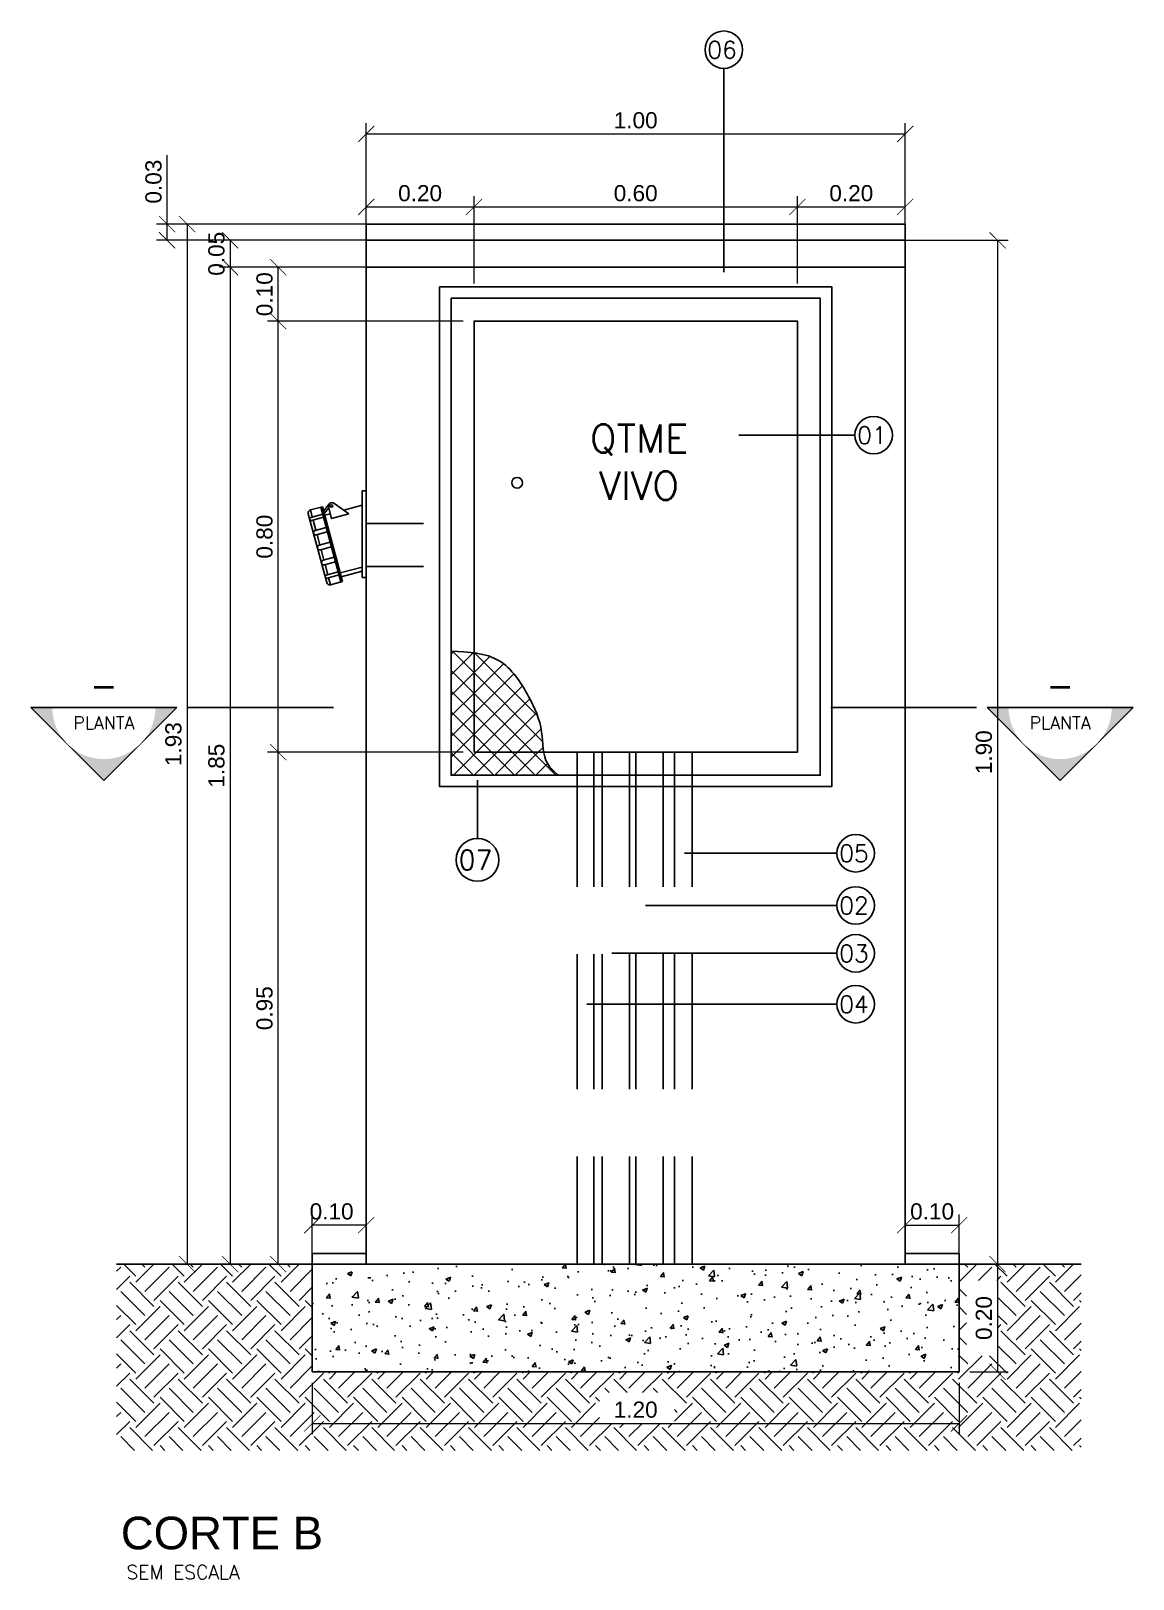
# Model space of a CAD drawing. Header units: inches. Extents: x -7660 to 802, y -193 to 3.
# Drawn here: x 744.6 to 757.45, y -158.29 to -140.24 of the extents above; entities that cross this region are included whole.
import ezdxf
from ezdxf.enums import TextEntityAlignment as Align

# ---------------------------------------------------------------- set-up
doc = ezdxf.new("R2010")
doc.units = ezdxf.units.IN
doc.header["$MEASUREMENT"] = 0
doc.set_wipeout_variables(frame=1)
doc.linetypes.add('DASHDOT', pattern=[1, 0.5, -0.25, 0, -0.25])
doc.linetypes.add('DASHED2', pattern=[0.375, 0.25, -0.125])
for name, color, linetype in [('0-A INSTALAR', 10, 'Continuous'), ('at_Entity', 7, 'Continuous'), ('COTAS', 8, 'Continuous'), ('ELECTRICAL', 7, 'Continuous'), ('indicação', 7, 'Continuous'), ('SBA Detalhe', 255, 'Continuous')]:
    doc.layers.add(name, color=color, linetype=linetype)
doc.layers.add('TEXTOS', color=7, linetype='Continuous', lineweight=9)
doc.styles.add('Arial', font='arial.ttf')
doc.styles.add('ROMANS', font='romans.shx', dxfattribs={"height": 10})
doc.dimstyles.new('Arq- 100', dxfattribs={"dimtxt": 0.15, "dimasz": 0.05, "dimexe": 0.05, "dimexo": 0.01, "dimgap": 0.09, "dimtad": 1, "dimzin": 0, "dimdsep": 46, "dimtxsty": 'Arial', "dimblk": 'ARCHTICK', "dimcen": 0.09, "dimclrd": 256, "dimclre": 256, "dimclrt": 1, "dimadec": 0, "dimazin": 0, "dimtfac": 1, "dimtix": 1, "dimtofl": 0, "dimtmove": 0, "dimatfit": 3, "dimldrblk": 'OPEN30', "dimfxl": 0.07, "dimtolj": 1, "dimtzin": 0, "dimlwd": 9, "dimlwe": 9, "dimarcsym": 0})
pattern_1 = [(45, (-2184.60815, -906.25426), (-0.089802561, 0.089802561), []), (135, (-2184.60815, -906.25426), (-0.089802561, -0.089802561), [])]

# ---------------------------------------------------------------- blocks, each defined once
blk = doc.blocks.new('_ArchTick')
at = {"const_width": 0.05}
blk.add_lwpolyline([(-0.5, -0.5), (0.5, 0.5)], dxfattribs=at)
blk = doc.blocks.new('*D274')
at = {"lineweight": 9, "ltscale": 6, "transparency": 16777216}
for p, q in [((2.3133, 2.1656), (2.3133, 2.3276)), ((2.9133, 2.2656), (2.9133, 2.3276)), ((2.3133, 2.3076), (2.9133, 2.3076))]:
    blk.add_line(p, q, dxfattribs=at)
at = {"lineweight": 9, "ltscale": 6, "transparency": 16777216, "xscale": 0.03, "yscale": 0.03, "zscale": 0.03, "rotation": 180}
blk.add_blockref('_ArchTick', (2.3133, 2.3076), dxfattribs=at)
at = {"lineweight": 9, "ltscale": 6, "transparency": 16777216, "xscale": 0.03, "yscale": 0.03, "zscale": 0.03}
blk.add_blockref('_ArchTick', (2.9133, 2.3076), dxfattribs=at)
at = {"color": 1, "ltscale": 6, "transparency": 16777216, "insert": (2.6133, 2.3329), "char_height": 0.03, "attachment_point": 5, "style": 'Arial'}
blk.add_mtext('\\A1;0.60', dxfattribs=at)
blk = doc.blocks.new('_Open30')
at = {"color": 0, "linetype": 'ByBlock', "lineweight": -2}
for p, q in [((-1, 0.268), (0, 0)), ((0, 0), (-1, -0.268)), ((0, 0), (-1, 0))]:
    blk.add_line(p, q, dxfattribs=at)
blk = doc.blocks.new('*D275')
at = {"lineweight": 9, "ltscale": 6, "transparency": 16777216}
for p, q in [((2.1133, 2.2656), (2.1133, 2.4629)), ((2.1133, 2.4429), (3.1133, 2.4429)), ((3.1133, 2.2656), (3.1133, 2.4629))]:
    blk.add_line(p, q, dxfattribs=at)
at = {"lineweight": 9, "ltscale": 6, "transparency": 16777216, "xscale": 0.03, "yscale": 0.03, "zscale": 0.03, "rotation": 180}
blk.add_blockref('_ArchTick', (2.1133, 2.4429), dxfattribs=at)
at = {"lineweight": 9, "ltscale": 6, "transparency": 16777216, "xscale": 0.03, "yscale": 0.03, "zscale": 0.03}
blk.add_blockref('_ArchTick', (3.1133, 2.4429), dxfattribs=at)
at = {"color": 1, "ltscale": 6, "transparency": 16777216, "insert": (2.6133, 2.4682), "char_height": 0.03, "attachment_point": 5, "style": 'Arial'}
blk.add_mtext('\\A1;1.00', dxfattribs=at)
blk = doc.blocks.new('*D253')
at = {"color": 7, "lineweight": 9, "ltscale": 6, "transparency": 16777216}
for p, q in [((2.1133, 2.2956), (2.1133, 2.3276)), ((2.3133, 2.1656), (2.3133, 2.3276)), ((2.1133, 2.3076), (2.3133, 2.3076))]:
    blk.add_line(p, q, dxfattribs=at)
at = {"color": 7, "lineweight": 9, "ltscale": 6, "transparency": 16777216, "xscale": 0.03, "yscale": 0.03, "zscale": 0.03, "rotation": 180}
blk.add_blockref('_ArchTick', (2.1133, 2.3076), dxfattribs=at)
at = {"color": 7, "lineweight": 9, "ltscale": 6, "transparency": 16777216, "xscale": 0.03, "yscale": 0.03, "zscale": 0.03}
blk.add_blockref('_ArchTick', (2.3133, 2.3076), dxfattribs=at)
at = {"color": 1, "ltscale": 6, "transparency": 16777216, "insert": (2.2133, 2.3329), "char_height": 0.03, "attachment_point": 5, "style": 'Arial'}
blk.add_mtext('\\A1;0.20', dxfattribs=at)
blk = doc.blocks.new('*D276')
at = {"lineweight": 9, "ltscale": 6, "transparency": 16777216}
for p, q in [((2.9133, 2.1656), (2.9133, 2.3276)), ((3.1133, 2.2656), (3.1133, 2.3276)), ((2.9133, 2.3076), (3.1133, 2.3076))]:
    blk.add_line(p, q, dxfattribs=at)
at = {"lineweight": 9, "ltscale": 6, "transparency": 16777216, "xscale": 0.03, "yscale": 0.03, "zscale": 0.03, "rotation": 180}
blk.add_blockref('_ArchTick', (2.9133, 2.3076), dxfattribs=at)
at = {"lineweight": 9, "ltscale": 6, "transparency": 16777216, "xscale": 0.03, "yscale": 0.03, "zscale": 0.03}
blk.add_blockref('_ArchTick', (3.1133, 2.3076), dxfattribs=at)
at = {"color": 1, "ltscale": 6, "transparency": 16777216, "insert": (3.0133, 2.3329), "char_height": 0.03, "attachment_point": 5, "style": 'Arial'}
blk.add_mtext('\\A1;0.20', dxfattribs=at)
blk = doc.blocks.new('*D252')
at = {"color": 7, "lineweight": 9, "ltscale": 6, "transparency": 16777216}
for p, q in [((2.0933, 2.1956), (1.8408, 2.1956)), ((1.8608, 2.1956), (1.8608, 0.3456)), ((1.9933, 0.3456), (1.8408, 0.3456))]:
    blk.add_line(p, q, dxfattribs=at)
at = {"color": 7, "lineweight": 9, "ltscale": 6, "transparency": 16777216, "xscale": 0.03, "yscale": 0.03, "zscale": 0.03}
for p, rotation in [((1.8608, 2.1956), 90), ((1.8608, 0.3456), 270)]:
    blk.add_blockref('_ArchTick', p, dxfattribs=dict(at, rotation=rotation))
at = {"color": 1, "ltscale": 6, "transparency": 16777216, "insert": (1.8355, 1.2706), "char_height": 0.03, "attachment_point": 5, "rotation": 90, "style": 'Arial'}
blk.add_mtext('\\A1;1.85', dxfattribs=at)
blk = doc.blocks.new('*D254')
at = {"color": 7, "lineweight": 9, "ltscale": 6, "transparency": 16777216}
for p, q in [((1.744, 2.2756), (1.744, 2.4035)), ((2.0933, 2.2756), (1.724, 2.2756)), ((1.744, 2.2456), (1.744, 2.2756)), ((2.1933, 2.2456), (1.724, 2.2456))]:
    blk.add_line(p, q, dxfattribs=at)
at = {"color": 7, "lineweight": 9, "ltscale": 6, "transparency": 16777216, "xscale": 0.03, "yscale": 0.03, "zscale": 0.03}
for p, rotation in [((1.744, 2.2756), 90), ((1.744, 2.2456), 270)]:
    blk.add_blockref('_ArchTick', p, dxfattribs=dict(at, rotation=rotation))
at = {"color": 1, "ltscale": 6, "transparency": 16777216, "insert": (1.7187, 2.3545), "char_height": 0.03, "attachment_point": 5, "rotation": 90, "style": 'Arial'}
blk.add_mtext('\\A1;0.03', dxfattribs=at)
blk = doc.blocks.new('*D277')
at = {"lineweight": 9, "ltscale": 6, "transparency": 16777216}
for p, q in [((3.0333, 2.2456), (3.3047, 2.2456)), ((3.2847, 2.2456), (3.2847, 0.3456)), ((3.0333, 0.3456), (3.3047, 0.3456))]:
    blk.add_line(p, q, dxfattribs=at)
at = {"lineweight": 9, "ltscale": 6, "transparency": 16777216, "xscale": 0.03, "yscale": 0.03, "zscale": 0.03}
for p, rotation in [((3.2847, 2.2456), 90), ((3.2847, 0.3456), 270)]:
    blk.add_blockref('_ArchTick', p, dxfattribs=dict(at, rotation=rotation))
at = {"color": 1, "ltscale": 6, "transparency": 16777216, "insert": (3.2594, 1.2956), "char_height": 0.03, "attachment_point": 5, "rotation": 90, "style": 'Arial'}
blk.add_mtext('\\A1;1.90', dxfattribs=at)
blk = doc.blocks.new('*D251')
at = {"color": 7, "lineweight": 9, "ltscale": 6, "transparency": 16777216}
for p, q in [((2.0133, 0.3656), (2.0133, 0.4379)), ((2.1133, 0.3656), (2.1133, 0.4379)), ((2.1133, 0.4179), (2.0133, 0.4179))]:
    blk.add_line(p, q, dxfattribs=at)
at = {"color": 7, "lineweight": 9, "ltscale": 6, "transparency": 16777216, "xscale": 0.03, "yscale": 0.03, "zscale": 0.03, "rotation": 180}
blk.add_blockref('_ArchTick', (2.0133, 0.4179), dxfattribs=at)
at = {"color": 7, "lineweight": 9, "ltscale": 6, "transparency": 16777216, "xscale": 0.03, "yscale": 0.03, "zscale": 0.03}
blk.add_blockref('_ArchTick', (2.1133, 0.4179), dxfattribs=at)
at = {"color": 1, "ltscale": 6, "transparency": 16777216, "insert": (2.0491, 0.4433), "char_height": 0.03, "attachment_point": 5, "style": 'Arial'}
blk.add_mtext('\\A1;0.10', dxfattribs=at)
blk = doc.blocks.new('*D250')
at = {"color": 7, "lineweight": 9, "ltscale": 6, "transparency": 16777216}
for p, q in [((3.1133, 0.3656), (3.1133, 0.4379)), ((3.2133, 0.3656), (3.2133, 0.4379)), ((3.1133, 0.4179), (3.2133, 0.4179))]:
    blk.add_line(p, q, dxfattribs=at)
at = {"color": 7, "lineweight": 9, "ltscale": 6, "transparency": 16777216, "xscale": 0.03, "yscale": 0.03, "zscale": 0.03, "rotation": 180}
blk.add_blockref('_ArchTick', (3.1133, 0.4179), dxfattribs=at)
at = {"color": 7, "lineweight": 9, "ltscale": 6, "transparency": 16777216, "xscale": 0.03, "yscale": 0.03, "zscale": 0.03}
blk.add_blockref('_ArchTick', (3.2133, 0.4179), dxfattribs=at)
at = {"color": 1, "ltscale": 6, "transparency": 16777216, "insert": (3.1633, 0.4433), "char_height": 0.03, "attachment_point": 5, "style": 'Arial'}
blk.add_mtext('\\A1;0.10', dxfattribs=at)
blk = doc.blocks.new('*D247')
at = {"color": 7, "lineweight": 9, "ltscale": 6, "transparency": 16777216}
for p, q in [((2.0133, 0.1256), (2.0133, 0.0301)), ((3.2133, 0.1256), (3.2133, 0.0301)), ((2.0133, 0.0501), (3.2133, 0.0501))]:
    blk.add_line(p, q, dxfattribs=at)
at = {"color": 7, "lineweight": 9, "ltscale": 6, "transparency": 16777216, "xscale": 0.03, "yscale": 0.03, "zscale": 0.03, "rotation": 180}
blk.add_blockref('_ArchTick', (2.0133, 0.0501), dxfattribs=at)
at = {"color": 7, "lineweight": 9, "ltscale": 6, "transparency": 16777216, "xscale": 0.03, "yscale": 0.03, "zscale": 0.03}
blk.add_blockref('_ArchTick', (3.2133, 0.0501), dxfattribs=at)
at = {"color": 1, "ltscale": 6, "transparency": 16777216, "insert": (2.6133, 0.0754), "char_height": 0.03, "attachment_point": 5, "style": 'Arial'}
blk.add_mtext('\\A1;1.20', dxfattribs=at)
blk = doc.blocks.new('*D248')
at = {"color": 7, "lineweight": 9, "ltscale": 6, "transparency": 16777216}
for p, q in [((3.2333, 0.3456), (3.3047, 0.3456)), ((3.2847, 0.3456), (3.2847, 0.1456)), ((3.2333, 0.1456), (3.3047, 0.1456))]:
    blk.add_line(p, q, dxfattribs=at)
at = {"color": 7, "lineweight": 9, "ltscale": 6, "transparency": 16777216, "xscale": 0.03, "yscale": 0.03, "zscale": 0.03}
for p, rotation in [((3.2847, 0.3456), 90), ((3.2847, 0.1456), 270)]:
    blk.add_blockref('_ArchTick', p, dxfattribs=dict(at, rotation=rotation))
at = {"color": 1, "ltscale": 6, "transparency": 16777216, "insert": (3.2594, 0.2456), "char_height": 0.03, "attachment_point": 5, "rotation": 90, "style": 'Arial'}
blk.add_mtext('\\A1;0.20', dxfattribs=at)
blk = doc.blocks.new('*D272')
at = {"lineweight": 9, "ltscale": 6, "transparency": 16777216}
for p, q in [((2.1933, 2.2456), (1.8408, 2.2456)), ((1.8608, 2.2456), (1.8608, 2.1956)), ((2.1933, 2.1956), (1.8408, 2.1956))]:
    blk.add_line(p, q, dxfattribs=at)
at = {"lineweight": 9, "ltscale": 6, "transparency": 16777216, "xscale": 0.03, "yscale": 0.03, "zscale": 0.03}
for p, rotation in [((1.8608, 2.2456), 90), ((1.8608, 2.1956), 270)]:
    blk.add_blockref('_ArchTick', p, dxfattribs=dict(at, rotation=rotation))
at = {"color": 1, "ltscale": 6, "transparency": 16777216, "insert": (1.8355, 2.2206), "char_height": 0.03, "attachment_point": 5, "rotation": 90, "style": 'Arial'}
blk.add_mtext('\\A1;0.05', dxfattribs=at)
blk = doc.blocks.new('*D273')
at = {"lineweight": 9, "ltscale": 6, "transparency": 16777216}
for p, q in [((2.1933, 2.2756), (1.761, 2.2756)), ((1.781, 2.2756), (1.781, 0.3456)), ((2.1933, 0.3456), (1.761, 0.3456))]:
    blk.add_line(p, q, dxfattribs=at)
at = {"lineweight": 9, "ltscale": 6, "transparency": 16777216, "xscale": 0.03, "yscale": 0.03, "zscale": 0.03}
for p, rotation in [((1.781, 2.2756), 90), ((1.781, 0.3456), 270)]:
    blk.add_blockref('_ArchTick', p, dxfattribs=dict(at, rotation=rotation))
at = {"color": 1, "ltscale": 6, "transparency": 16777216, "insert": (1.7557, 1.3106), "char_height": 0.03, "attachment_point": 5, "rotation": 90, "style": 'Arial'}
blk.add_mtext('\\A1;1.93', dxfattribs=at)
blk = doc.blocks.new('*D255')
at = {"color": 7, "lineweight": 9, "ltscale": 6, "transparency": 16777216}
for p, q in [((2.2933, 1.2956), (1.93, 1.2956)), ((1.95, 0.3456), (1.95, 1.2956)), ((1.9571, 0.3456), (1.93, 0.3456))]:
    blk.add_line(p, q, dxfattribs=at)
at = {"color": 7, "lineweight": 9, "ltscale": 6, "transparency": 16777216, "xscale": 0.03, "yscale": 0.03, "zscale": 0.03}
for p, rotation in [((1.95, 1.2956), 90), ((1.95, 0.3456), 270)]:
    blk.add_blockref('_ArchTick', p, dxfattribs=dict(at, rotation=rotation))
at = {"color": 1, "ltscale": 6, "transparency": 16777216, "insert": (1.9247, 0.8206), "char_height": 0.03, "attachment_point": 5, "rotation": 90, "style": 'Arial'}
blk.add_mtext('\\A1;0.95', dxfattribs=at)
blk = doc.blocks.new('*D256')
at = {"color": 7, "lineweight": 9, "ltscale": 6, "transparency": 16777216}
for p, q in [((2.2933, 2.0956), (1.93, 2.0956)), ((1.95, 1.2956), (1.95, 2.0956)), ((2.2933, 1.2956), (1.93, 1.2956))]:
    blk.add_line(p, q, dxfattribs=at)
at = {"color": 7, "lineweight": 9, "ltscale": 6, "transparency": 16777216, "xscale": 0.03, "yscale": 0.03, "zscale": 0.03}
for p, rotation in [((1.95, 2.0956), 90), ((1.95, 1.2956), 270)]:
    blk.add_blockref('_ArchTick', p, dxfattribs=dict(at, rotation=rotation))
at = {"color": 1, "ltscale": 6, "transparency": 16777216, "insert": (1.9247, 1.6956), "char_height": 0.03, "attachment_point": 5, "rotation": 90, "style": 'Arial'}
blk.add_mtext('\\A1;0.80', dxfattribs=at)
blk = doc.blocks.new('*D257')
at = {"color": 7, "lineweight": 9, "ltscale": 6, "transparency": 16777216}
for p, q in [((2.0933, 2.1956), (1.93, 2.1956)), ((1.95, 2.0956), (1.95, 2.1956)), ((2.2933, 2.0956), (1.93, 2.0956))]:
    blk.add_line(p, q, dxfattribs=at)
at = {"color": 7, "lineweight": 9, "ltscale": 6, "transparency": 16777216, "xscale": 0.03, "yscale": 0.03, "zscale": 0.03}
for p, rotation in [((1.95, 2.1956), 90), ((1.95, 2.0956), 270)]:
    blk.add_blockref('_ArchTick', p, dxfattribs=dict(at, rotation=rotation))
at = {"color": 1, "ltscale": 6, "transparency": 16777216, "insert": (1.9247, 2.1456), "char_height": 0.03, "attachment_point": 5, "rotation": 90, "style": 'Arial'}
blk.add_mtext('\\A1;0.10', dxfattribs=at)
blk = doc.blocks.new('*U267')
h = blk.add_hatch(color=256)
h.paths.add_polyline_path([(-600, 0), (-849, 0), (-424, -424, -0.198912)])
h.paths.add_polyline_path([(424, -424, -0.414214), (-424, -424), (0, -849)])
h.paths.add_polyline_path([(424, -424), (849, 0), (600, 0, -0.198912)])
for p, q in [((-973, 0), (-2670, 0)), ((0, -849), (-849, 0)), ((-600, 0), (-849, 0)), ((600, 0), (849, 0)), ((0, -849), (849, 0))]:
    blk.add_line(p, q)
blk.add_wipeout([(600, 0), (593, 94), (571, 185), (535, 272), (485, 353), (424, 424), (353, 485), (272, 535), (185, 571), (94, 593), (0, 600), (-94, 593), (-185, 571), (-272, 535), (-353, 485), (-424, 424), (-485, 353), (-535, 272), (-571, 185), (-593, 94), (-600, 0), (-593, -94), (-571, -185), (-535, -272), (-485, -353), (-424, -424), (-353, -485), (-272, -535), (-185, -571), (-94, -593), (0, -600), (94, -593), (185, -571), (272, -535), (353, -485), (424, -424), (485, -353), (535, -272), (571, -185), (593, -94)])
blk.add_line((600, 0), (-600, 0))
at = {"style": 'ROMANS'}
for height, p in [(300, (0, 258)), (150, (0, -179)), (150, (0, -435))]:
    blk.add_attdef('??', text='', height=height, dxfattribs=at).set_placement(p, align=Align.MIDDLE)
blk = doc.blocks.new('*U268')
h = blk.add_hatch(color=256)
h.paths.add_polyline_path([(-600, 0), (-849, 0), (-424, -424, -0.198912)])
h.paths.add_polyline_path([(424, -424, -0.414214), (-424, -424), (0, -849)])
h.paths.add_polyline_path([(424, -424), (849, 0), (600, 0, -0.198912)])
for p, q in [((0, -849), (-849, 0)), ((-600, 0), (-849, 0)), ((600, 0), (849, 0)), ((973, 0), (2670, 0)), ((0, -849), (849, 0))]:
    blk.add_line(p, q)
blk.add_wipeout([(600, 0), (593, 94), (571, 185), (535, 272), (485, 353), (424, 424), (353, 485), (272, 535), (185, 571), (94, 593), (0, 600), (-94, 593), (-185, 571), (-272, 535), (-353, 485), (-424, 424), (-485, 353), (-535, 272), (-571, 185), (-593, 94), (-600, 0), (-593, -94), (-571, -185), (-535, -272), (-485, -353), (-424, -424), (-353, -485), (-272, -535), (-185, -571), (-94, -593), (0, -600), (94, -593), (185, -571), (272, -535), (353, -485), (424, -424), (485, -353), (535, -272), (571, -185), (593, -94)])
blk.add_line((600, 0), (-600, 0))
at = {"style": 'ROMANS'}
for height, p in [(300, (0, 258)), (150, (0, -179)), (150, (0, -435))]:
    blk.add_attdef('??', text='', height=height, dxfattribs=at).set_placement(p, align=Align.MIDDLE)
blk = doc.blocks.new('A$C35EA6F79')
h = blk.add_hatch()
h.set_pattern_fill('EARTH', color=9, scale=0.01, angle=45, style=0)
h.set_pattern_definition([(45, (9.65518, -2.32056), (7e-18, 0.08980256), [0.0635, -0.0635]), (45, (9.63834, -2.30372), (7e-18, 0.08980256), [0.0635, -0.0635]), (45, (9.6215, -2.286884), (7e-18, 0.08980256), [0.0635, -0.0635]), (135, (9.6215, -2.27566), (-0.08980256, 7e-18), [0.0635, -0.0635]), (135, (9.63834, -2.25882), (-0.08980256, 7e-18), [0.0635, -0.0635]), (135, (9.65518, -2.24198), (-0.08980256, 7e-18), [0.0635, -0.0635])])
h.paths.add_polyline_path([(2.5464, 0.0501), (2.5464, 0.1072), (2.6851, 0.1072), (2.6851, 0.0501)], flags=16)
h.paths.add_polyline_path([(3.227, 0.1757), (3.227, 0.3153), (3.2847, 0.3153), (3.2847, 0.1757)], flags=16)
h.paths.add_polyline_path([(1.6502, 0.3456), (1.6502, 0), (3.4399, 0), (3.4399, 0.3456), (3.2133, 0.3456), (3.2133, 0.1456), (2.0133, 0.1456), (2.0133, 0.3456)])
h = blk.add_hatch()
h.set_pattern_fill('AR-CONC', color=1, scale=0.0005, style=0)
h.set_pattern_definition([(50, (9.65518, -2.32056), (0.0910923, -0.00796954), [0.009525, -0.104775]), (355, (9.65518, -2.32056), (-0.0176214, 0.0955283), [0.00762, -0.08382]), (100.451, (9.66277, -2.32122), (0.07347125, 0.0875583), [0.008095, -0.089045]), (46.1842, (9.65518, -2.29516), (0.1355395, -0.0210212), [0.0142875, -0.1571625]), (96.6356, (9.66647, -2.29691), (0.1187021, 0.1237128), [0.0121425, -0.1335675]), (351.184, (9.65518, -2.29516), (0.1187023, 0.1237126), [0.01143, -0.12573]), (21, (9.66788, -2.30151), (0.07580744, -0.05113276), [0.009525, -0.104775]), (326, (9.66788, -2.30151), (0.030901, 0.092094), [0.00762, -0.08382]), (71.4514, (9.6742, -2.30577), (0.1067082, 0.0409614), [0.008095, -0.089045]), (37.5, (9.65518, -2.32056), (0.0015443, 0.04227752), [0, -0.082804, 0, -0.08509, 0, -0.0841375]), (7.5, (9.65518, -2.32056), (0.03340983, 0.0500903), [0, -0.048514, 0, -0.080899, 0, -0.0320675]), (327.5, (9.626858, -2.32056), (0.0677953, -0.00286437), [0, -0.03175, 0, -0.09906, 0, -0.131445]), (317.5, (9.61416, -2.32056), (0.0740646, 0.01271325), [0, -0.041275, 0, -0.065786, 0, -0.093345])])
h.paths.add_polyline_path([(3.2133, 0.3456), (2.0133, 0.3456), (2.0133, 0.1456), (3.2133, 0.1456)])
at = {"color": 1, "linetype": 'Continuous', "ltscale": 50}
for p, q in [((2.7768, 2.5645), (2.7768, 2.1863)), ((3.02, 1.8841), (2.8048, 1.8842)), ((2.9867, 1.1081), (2.7039, 1.1081)), ((2.9867, 1.0113), (2.6317, 1.0113)), ((2.9867, 0.9224), (2.5693, 0.9224)), ((2.9867, 0.8279), (2.5229, 0.8279))]:
    blk.add_line(p, q, dxfattribs=at)
at = {"color": 3}
for p, q in [((2.1133, 2.1956), (2.1133, 2.2756)), ((2.1133, 2.2756), (3.1133, 2.2756)), ((3.1133, 2.2756), (3.1133, 0.3456)), ((2.1133, 2.2456), (3.1133, 2.2456)), ((2.1133, 0.3456), (2.1133, 2.1956)), ((2.1133, 2.1956), (3.1133, 2.1956)), ((2.0133, 0.1456), (2.0133, 0.3456)), ((2.0133, 0.3456), (3.2133, 0.3456)), ((3.2133, 0.3456), (3.2133, 0.1456)), ((2.0133, 0.1456), (3.2133, 0.1456))]:
    blk.add_line(p, q, dxfattribs=at)
at = {"linetype": 'DASHED2'}
for p, q in [((2.5046, 1.2956), (2.5046, 0.3456)), ((2.5356, 1.2956), (2.5356, 0.3456)), ((2.5508, 1.2956), (2.5508, 0.3456)), ((2.6016, 1.2956), (2.6016, 0.3456)), ((2.6133, 1.2956), (2.6133, 0.3456)), ((2.6641, 1.2956), (2.6641, 0.3456)), ((2.6854, 1.2956), (2.6854, 0.3456)), ((2.7178, 1.2956), (2.7178, 0.3456))]:
    blk.add_line(p, q, dxfattribs=at)
at = {"color": 2}
blk.add_line((1.6502, 0.3456), (3.4399, 0.3456), dxfattribs=at)
at = {"color": 3}
for points in [[(2.3133, 1.2956), (2.9133, 1.2956), (2.9133, 2.0956), (2.3133, 2.0956)], [(2.1133, 0.3456), (2.0133, 0.3456), (2.0133, 0.3656), (2.1133, 0.3656)], [(3.2133, 0.3456), (3.1133, 0.3456), (3.1133, 0.3656), (3.2133, 0.3656)]]:
    blk.add_lwpolyline(points, close=True, dxfattribs=at)
at = {"color": 1, "linetype": 'Continuous', "ltscale": 50}
for centre in [(2.7768, 2.5993), (3.0548, 1.8841), (3.0215, 1.1081), (3.0215, 1.0113), (3.0215, 0.9224), (3.0215, 0.8279)]:
    blk.add_circle(centre, 0.0348, dxfattribs=at)
at = {"color": 3}
blk.add_circle((2.3933, 1.7956), 0.01, dxfattribs=at)
at = {"color": 3, "insert": (2.5885, 1.9041), "char_height": 0.0525, "width": 0.061934, "attachment_point": 1, "style": 'ROMANS'}
blk.add_mtext('\\pxqc;QTME\\PVIVO', dxfattribs=at)
at = {"layer": 'TEXTOS', "char_height": 0.03189, "attachment_point": 2, "style": 'ROMANS'}
for s, insert in [('06', (2.7736, 2.615)), ('01', (3.0516, 1.8998)), ('05', (3.0183, 1.1238)), ('02', (3.0183, 1.027)), ('03', (3.0183, 0.938)), ('04', (3.0183, 0.8436))]:
    blk.add_mtext(s, dxfattribs=dict(at, insert=insert))
at = {"ltscale": 6}
for base, p1, p2, picture, middle in [((3.1133, 2.4429), (2.1133, 2.2456), (3.1133, 2.2456), '*D275', (2.6133, 2.4682)), ((2.3133, 2.3076), (2.1133, 2.2756), (2.3133, 2.1456), '*D253', (2.2133, 2.3329)), ((2.9133, 2.3076), (2.3133, 2.1456), (2.9133, 2.2456), '*D274', (2.6133, 2.3329)), ((3.1133, 2.3076), (2.9133, 2.1456), (3.1133, 2.2456), '*D276', (3.0133, 2.3329)), ((3.2133, 0.4179), (3.1133, 0.3456), (3.2133, 0.3456), '*D250', (3.1633, 0.4433)), ((3.2133, 0.0501), (2.0133, 0.1456), (3.2133, 0.1456), '*D247', (2.6133, 0.0754))]:
    dim = blk.add_linear_dim(base=base, p1=p1, p2=p2, dimstyle='Arq- 100', override={"dimtxt": 0.03, "dimasz": 0.03, "dimexe": 0.02, "dimexo": 0.02, "dimgap": 0.01, "dimarcsym": 1}, dxfattribs=at)
    dim.commit()
    dim.dimension.update_dxf_attribs({"geometry": picture, "text_midpoint": middle})
for base, p1, p2, picture, middle in [((1.744, 2.2456), (2.1133, 2.2756), (2.2133, 2.2456), '*D254', (1.744, 2.3545)), ((1.8608, 2.1956), (2.2133, 2.2456), (2.2133, 2.1956), '*D272', (1.8608, 2.2206))]:
    dim = blk.add_linear_dim(base=base, p1=p1, p2=p2, angle=90, dimstyle='Arq- 100', override={"dimtxt": 0.03, "dimasz": 0.03, "dimexe": 0.02, "dimexo": 0.02, "dimgap": 0.01, "dimarcsym": 1}, dxfattribs=at)
    dim.commit()
    dim.dimension.update_dxf_attribs({"geometry": picture, "text_midpoint": middle, "dimtype": 128})
for base, p1, p2, override, picture, middle in [((1.781, 0.3456), (2.2133, 2.2756), (2.2133, 0.3456), {"dimtxt": 0.03, "dimasz": 0.03, "dimexe": 0.02, "dimexo": 0.02, "dimgap": 0.01, "dimtad": 3, "dimarcsym": 1}, '*D273', (1.7557, 1.3106)), ((3.2847, 0.3456), (3.0133, 2.2456), (3.0133, 0.3456), {"dimtxt": 0.03, "dimasz": 0.03, "dimexe": 0.02, "dimexo": 0.02, "dimgap": 0.01, "dimarcsym": 1}, '*D277', (3.2594, 1.2956)), ((1.8608, 0.3456), (2.1133, 2.1956), (2.0133, 0.3456), {"dimtxt": 0.03, "dimasz": 0.03, "dimexe": 0.02, "dimexo": 0.02, "dimgap": 0.01, "dimtad": 3, "dimarcsym": 1}, '*D252', (1.8355, 1.2706)), ((1.95, 2.1956), (2.3133, 2.0956), (2.1133, 2.1956), {"dimtxt": 0.03, "dimasz": 0.03, "dimexe": 0.02, "dimexo": 0.02, "dimgap": 0.01, "dimtad": 3, "dimarcsym": 1}, '*D257', (1.9247, 2.1456)), ((1.95, 2.0956), (2.3133, 1.2956), (2.3133, 2.0956), {"dimtxt": 0.03, "dimasz": 0.03, "dimexe": 0.02, "dimexo": 0.02, "dimgap": 0.01, "dimtad": 3, "dimarcsym": 1}, '*D256', (1.9247, 1.6956)), ((1.95, 1.2956), (1.9771, 0.3456), (2.3133, 1.2956), {"dimtxt": 0.03, "dimasz": 0.03, "dimexe": 0.02, "dimexo": 0.02, "dimgap": 0.01, "dimtad": 3, "dimarcsym": 1}, '*D255', (1.9247, 0.8206)), ((3.2847, 0.1456), (3.2133, 0.3456), (3.2133, 0.1456), {"dimtxt": 0.03, "dimasz": 0.03, "dimexe": 0.02, "dimexo": 0.02, "dimgap": 0.01, "dimarcsym": 1}, '*D248', (3.2594, 0.2456))]:
    dim = blk.add_linear_dim(base=base, p1=p1, p2=p2, angle=90, dimstyle='Arq- 100', override=override, dxfattribs=at)
    dim.commit()
    dim.dimension.update_dxf_attribs({"geometry": picture, "text_midpoint": middle})
dim = blk.add_linear_dim(base=(2.0133, 0.4179), p1=(2.1133, 0.3456), p2=(2.0133, 0.3456), dimstyle='Arq- 100', override={"dimtxt": 0.03, "dimasz": 0.03, "dimexe": 0.02, "dimexo": 0.02, "dimgap": 0.01, "dimarcsym": 1}, dxfattribs=at)
dim.commit()
dim.dimension.update_dxf_attribs({"geometry": '*D251', "text_midpoint": (2.0491, 0.4179), "dimtype": 128})
blk = doc.blocks.new('dsgfgfdg5d4fh6.g.6h46')
at = {"layer": '0-A INSTALAR'}
h = blk.add_hatch(dxfattribs=at)
h.set_pattern_fill('ANSI37', color=256, scale=0.04)
h.set_pattern_definition(pattern_1)
edge = h.paths.add_edge_path()
edge.add_spline(control_points=[(7.313, -1.013), (7.279, -0.982), (7.217, -0.926), (7.195, -0.85), (7.188, -0.813)], knot_values=[1.334548, 1.334548, 1.334548, 1.334548, 1.467093, 1.578647, 1.578647, 1.578647, 1.578647], degree=3, periodic=0)
edge.add_line((7.188, -0.813), (6.58, -0.813))
edge.add_line((6.58, -0.813), (6.58, 0.054))
edge.add_spline(control_points=[(6.58, 0.054), (6.515, 0.063), (6.447, 0.066), (6.38, 0.069)], knot_values=[0, 0, 0, 0, 0.191563, 0.191563, 0.191563, 0.191563], degree=3, periodic=0)
edge.add_line((6.38, 0.069), (6.38, -1.013))
edge.add_line((6.38, -1.013), (7.313, -1.013))
h = blk.add_hatch(dxfattribs=at)
h.set_pattern_fill('ANSI37', color=256, scale=0.04)
h.set_pattern_definition(pattern_1)
edge = h.paths.add_edge_path(flags=17)
edge.add_spline(control_points=[(7.188, -0.813), (7.178, -0.756), (7.177, -0.575), (7.057, -0.304), (6.863, -0.009), (6.659, 0.044), (6.58, 0.054)], knot_values=[0.191563, 0.191563, 0.191563, 0.191563, 0.365454, 0.695707, 1.098307, 1.334548, 1.334548, 1.334548, 1.334548], degree=3, periodic=0)
edge.add_line((6.58, 0.054), (6.58, -0.813))
edge.add_line((6.58, -0.813), (7.188, -0.813))
at = {"color": 1, "linetype": 'Continuous', "ltscale": 50}
blk.add_line((6.61, -1.565), (6.61, -1.057), dxfattribs=at)
blk.add_circle((6.61, -1.752), 0.187, dxfattribs=at)
at = {"layer": '0-A INSTALAR'}
blk.add_lwpolyline([(6.38, 3.15), (9.602, 3.15), (9.602, -1.013), (6.38, -1.013)], close=True, dxfattribs=at)
blk.add_spline([(6.38, 0.069), (6.799, -0.014), (7.056, -0.325), (7.17, -0.635), (7.223, -0.915), (7.313, -1.013)], degree=3, dxfattribs=at)
at = {"layer": 'at_Entity', "color": 7, "linetype": 'DASHDOT'}
for points in [[(5.639, 1.185), (6.28, 1.185)], [(5.639, 0.808), (6.28, 0.808)]]:
    blk.add_lwpolyline(points, dxfattribs=at)
at = {"layer": 'ELECTRICAL'}
for p, q in [((5.605, 0.713), (5.605, 1.469)), ((5.605, 1.469), (5.639, 1.469)), ((5.639, 0.713), (5.639, 1.469)), ((5.134, 1.269), (5.295, 0.669)), ((5.257, 1.33), (5.153, 1.302)), ((5.153, 1.302), (5.169, 1.241)), ((5.419, 0.674), (5.244, 1.326)), ((5.432, 0.678), (5.257, 1.33)), ((5.311, 1.347), (5.267, 1.291)), ((5.312, 1.322), (5.273, 1.272)), ((5.277, 1.256), (5.326, 1.269)), ((5.443, 1.3), (5.603, 1.343)), ((5.176, 1.214), (5.2, 1.126)), ((5.211, 1.087), (5.235, 0.995)), ((5.245, 0.956), (5.27, 0.865)), ((5.28, 0.826), (5.304, 0.737)), ((5.311, 0.711), (5.328, 0.65)), ((5.328, 0.65), (5.432, 0.678)), ((5.412, 0.752), (5.605, 0.804)), ((5.421, 0.719), (5.605, 0.769)), ((5.605, 0.713), (5.639, 0.713))]:
    blk.add_line(p, q, dxfattribs=at)
for points in [[(5.488, 1.267), (5.337, 1.227), (5.31, 1.33, -0.414214), (5.329, 1.363), (5.332, 1.363, -0.228624), (5.366, 1.357), (5.488, 1.267)], [(5.261, 1.265), (5.156, 1.237, 1), (5.163, 1.211)], [(5.291, 1.15), (5.194, 1.124, 1), (5.204, 1.085)], [(5.326, 1.02), (5.228, 0.994, 1), (5.239, 0.954)], [(5.361, 0.889), (5.263, 0.863, 1), (5.274, 0.824)], [(5.298, 0.707, -1), (5.291, 0.734), (5.395, 0.762)], [(5.402, 0.735), (5.298, 0.707, -0.414214)]]:
    blk.add_lwpolyline(points, format="xyb", dxfattribs=at)
for points in [[(5.163, 1.211), (5.268, 1.239)], [(5.204, 1.085), (5.302, 1.111)], [(5.239, 0.954), (5.337, 0.981)], [(5.274, 0.824), (5.372, 0.85)]]:
    blk.add_lwpolyline(points, dxfattribs=at)
at = {"layer": 'ELECTRICAL', "color": 127}
blk.add_circle((5.336, 1.337), 0.0111, dxfattribs=at)
at = {"layer": 'ELECTRICAL'}
for centre, start, end in [((5.16, 1.276), 105, 195), ((5.321, 0.676), 195, 285)]:
    blk.add_arc(centre, 0.027, start, end, dxfattribs=at)
at = {"color": 6, "ltscale": 6, "xscale": 4.703256150563141, "yscale": 4.703256150563141, "zscale": 4.703256150563141}
blk.add_blockref('A$C35EA6F79', (-4.3, -6.906), dxfattribs=at)
at = {"layer": 'indicação', "style": 'ROMANS'}
blk.add_text('SEM ESCALA', height=0.12, dxfattribs=at).set_placement((3.547, -8.029))
at = {"layer": 'SBA Detalhe', "insert": (3.498, -7.485), "char_height": 0.28429, "width": 5.36437, "attachment_point": 1, "style": 'Arial'}
blk.add_mtext('{\\C4;CORTE B}', dxfattribs=at)
at = {"layer": 'TEXTOS', "insert": (6.593, -1.668), "char_height": 0.1711, "attachment_point": 2, "style": 'ROMANS'}
blk.add_mtext('07', dxfattribs=at)
ref = blk.add_blockref('*U267', (11.695, -0.423), dxfattribs=dict(xscale=0.0007500000000024063, yscale=0.0007500000000024063, zscale=0.0007500000000024063))
ref.add_attrib('??', '-', dxfattribs={"layer": 'indicação', "color": 4, "height": 0.221, "style": 'ROMANS'}).set_placement((11.695, -0.229), align=Align.MIDDLE)
ref.add_attrib('??', 'PLANTA', dxfattribs={"layer": 'indicação', "color": 2, "height": 0.1107, "style": 'ROMANS'}).set_placement((11.695, -0.557), align=Align.MIDDLE)
at = {"layer": 'COTAS'}
ref = blk.add_blockref('*U268', (3.35, -0.423), dxfattribs=dict(at, xscale=0.0007500000000024063, yscale=0.0007500000000024063, zscale=0.0007500000000024063))
ref.add_attrib('??', '-', dxfattribs={"layer": 'indicação', "height": 0.221, "style": 'ROMANS'}).set_placement((3.35, -0.229), align=Align.MIDDLE)
ref.add_attrib('??', 'PLANTA', dxfattribs={"layer": 'indicação', "color": 2, "height": 0.1107, "style": 'ROMANS'}).set_placement((3.35, -0.557), align=Align.MIDDLE)
at = {"layer": '0-A INSTALAR'}
blk.add_lwpolyline([(6.28, 3.25), (9.702, 3.25), (9.702, -1.113), (6.28, -1.113)], close=True, dxfattribs=at)

msp = doc.modelspace()

# ---------------------------------------------------------------- block references
at = {"lineweight": 5, "xscale": 1.335587280222303, "yscale": 1.335587280222303, "zscale": 1.335587280222303}
msp.add_blockref('dsgfgfdg5d4fh6.g.6h46', (740.97935, -147.56253), dxfattribs=at)

doc.saveas('drawing.dxf')
